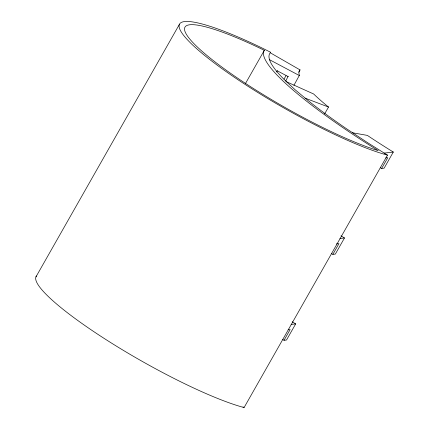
<?xml version="1.0" encoding="UTF-8"?>
<svg xmlns="http://www.w3.org/2000/svg" width="429" height="429" viewBox="0 0 429 429"><rect width="100%" height="100%" fill="white"/><g stroke="black" fill="none" stroke-linecap="round" stroke-linejoin="round"><path stroke-width="0.64" d="M35.956 276.882L179.349 24.469M245.463 83.537L264.328 50.327L259.91 48.187A126.432 20.431 29.6 0 0 201.877 51.137A126.432 20.431 29.6 0 0 375.155 149.678L378.249 150.649L373.52 147.699A195.903 31.66 29.6 0 1 263.856 51.126L264.328 50.327M276.705 71.981L277.247 70.581M284.046 79.092L285.977 75.697M285.671 81.156L288.122 76.276M298.74 72.217L300.048 69.916L270.232 52.762C268.039 55.277 269.053 58.843 270.227 61.578A189.645 30.647 29.6 0 0 283.36 78.7L294.921 89.591L309.507 101.727A189.645 30.647 29.6 0 0 346.418 128.679L367.948 142.905L387.489 155.132L244.096 407.55L243.125 407.298A132.69 21.445 29.6 0 1 107.588 340.621A132.69 21.445 29.6 0 1 36.492 275.981M293.897 85.376L299.367 75.359A155.223 25.086 29.6 0 1 299.919 70.034L300.048 69.916M324.597 113.942L328.523 107.041L327.954 106.585A155.223 25.086 29.6 0 1 313.658 93.994L286.395 81.714M282.727 339.5L284.03 340.299L290.133 329.558L288.138 329.788M331.542 253.571L332.845 254.37L338.948 243.629L336.288 243.94M380.357 167.642L381.66 168.441L387.762 157.7L385.768 157.931M292.197 321.75A155.223 25.086 29.6 0 0 294.825 323.38L295.672 323.9L286.524 340.015L284.03 340.299M341.012 235.821A155.223 25.086 29.6 0 0 343.64 237.452L344.487 237.972L335.339 254.081L332.845 254.37M352.472 132.765L367.363 135.398L368.125 135.913A155.223 25.086 29.6 0 0 392.455 151.523L393.302 152.043L384.148 168.152L381.66 168.441M270.232 52.762L270.726 52.306L263.61 48.767A132.69 21.445 29.6 0 0 197.27 49.233A132.69 21.445 29.6 0 0 382.931 153.845L387.489 155.132M384.169 153.099L393.302 152.043M339.924 238.503L344.487 237.972M291.109 324.431L295.672 323.9M305.019 98.118L328.523 107.041M269.509 59.701L299.458 75.595M277.349 70.849L288.24 76.63M243.007 406.885L244.096 407.55"/></g></svg>
